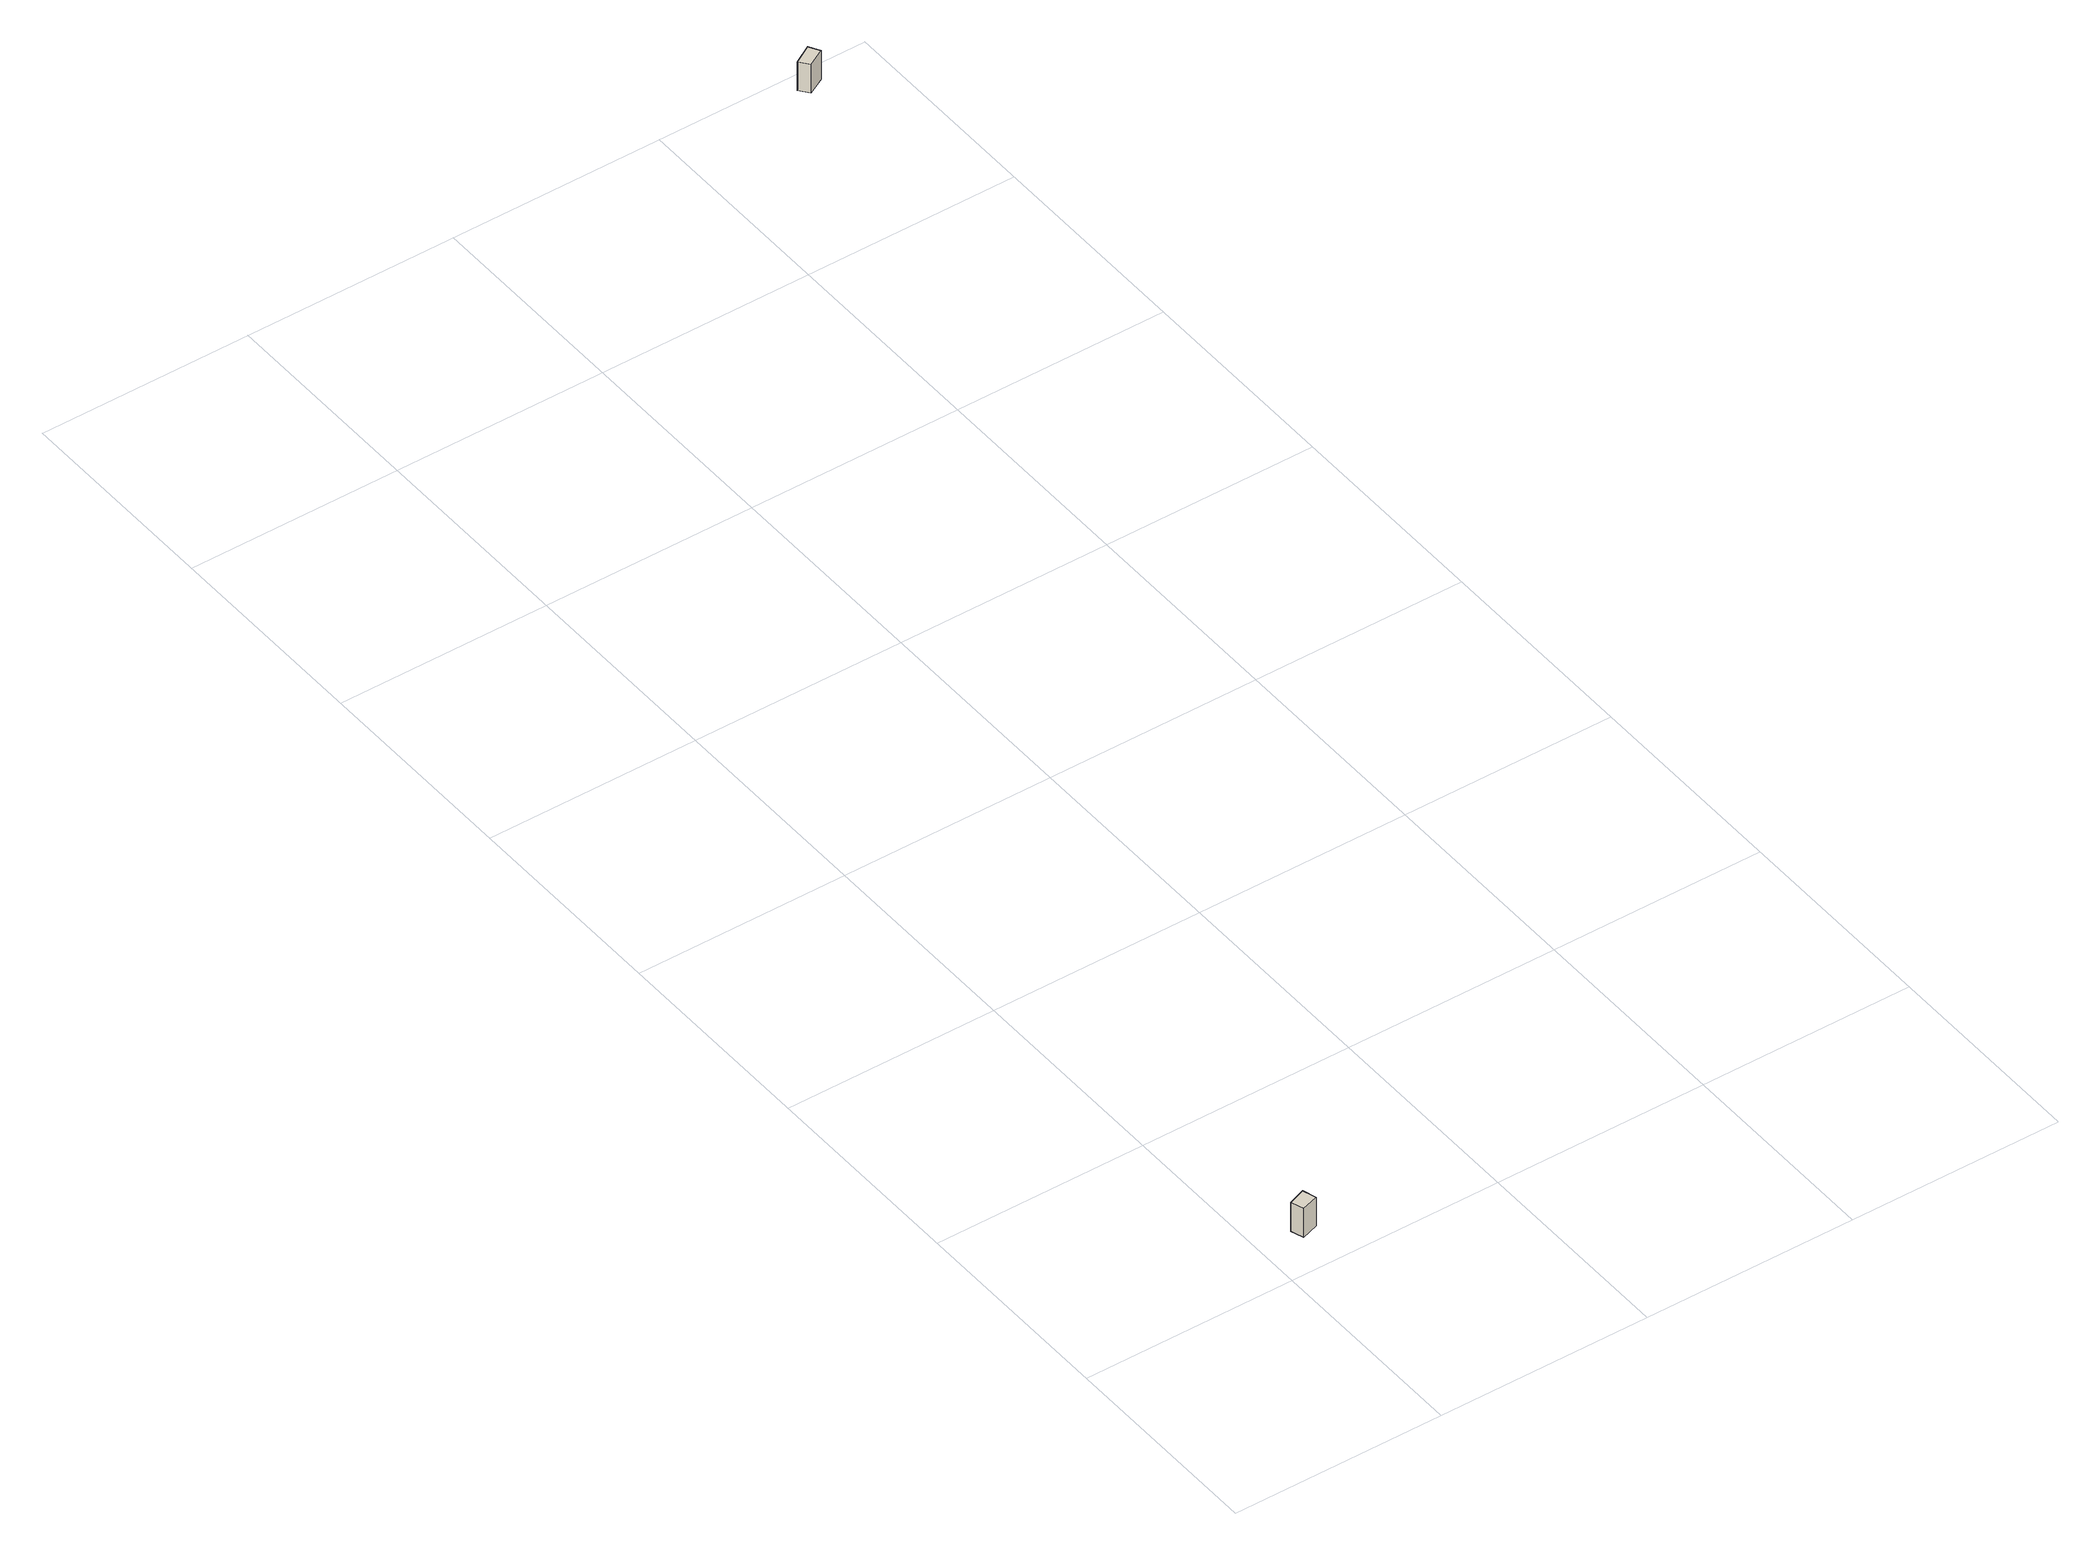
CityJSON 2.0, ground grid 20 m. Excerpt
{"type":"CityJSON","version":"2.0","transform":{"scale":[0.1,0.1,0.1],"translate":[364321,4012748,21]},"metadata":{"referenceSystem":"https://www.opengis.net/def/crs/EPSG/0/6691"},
"CityObjects":{
"building1":{"type":"Building","attributes":{"枝番":1,"BuildingDetails.prefecture":"10","BuildingDetails.city":"10207"},"geometry":[{"type":"Solid","lod":"1","boundaries":[[[[0,1,2,3]],[[2,4,5,3]],[[1,6,4,2]],[[0,7,6,1]],[[3,5,7,0]],[[4,6,7,5]]]]}]},
"building2":{"type":"Building","attributes":{"枝番":1,"利根川水系渡良瀬川洪水浸水想定区域（計画規模）.規模":"L1","利根川水系渡良瀬川洪水浸水想定区域（計画規模）.浸水ランク":"2","利根川水系渡良瀬川洪水浸水想定区域（計画規模）.浸水深":0.88,"利根川水系渡良瀬川洪水浸水想定区域（想定最大規模）.規模":"L2","利根川水系渡良瀬川洪水浸水想定区域（想定最大規模）.浸水ランク":"3","利根川水系渡良瀬川洪水浸水想定区域（想定最大規模）.浸水深":3.49,"利根川水系渡良瀬川洪水浸水想定区域（想定最大規模）.継続時間":18.3,"利根川水系利根川洪水浸水想定区域（計画規模）.規模":"L1","利根川水系利根川洪水浸水想定区域（計画規模）.浸水ランク":"2","利根川水系利根川洪水浸水想定区域（計画規模）.浸水深":1.66,"利根川水系利根川洪水浸水想定区域（想定最大規模）.規模":"L2","利根川水系利根川洪水浸水想定区域（想定最大規模）.浸水ランク":"2","利根川水系利根川洪水浸水想定区域（想定最大規模）.浸水深":2.42,"BuildingDetails.prefecture":"10","BuildingDetails.city":"10207"},"geometry":[{"type":"Solid","lod":"1","boundaries":[[[[8,9,10,11]],[[10,12,13,11]],[[9,14,12,10]],[[8,15,14,9]],[[11,13,15,8]],[[12,14,15,13]]]]}]}
},
"vertices":[
[9,14,46],[25,20,46],[29,7,46],[13,2,46],[29,7,76],[13,2,76],[25,20,76],[9,14,76],
[523,1384,9],[540,1394,9],[546,1384,9],[530,1375,9],[546,1384,39],[530,1375,39],[540,1394,39],[523,1384,39]
]}
